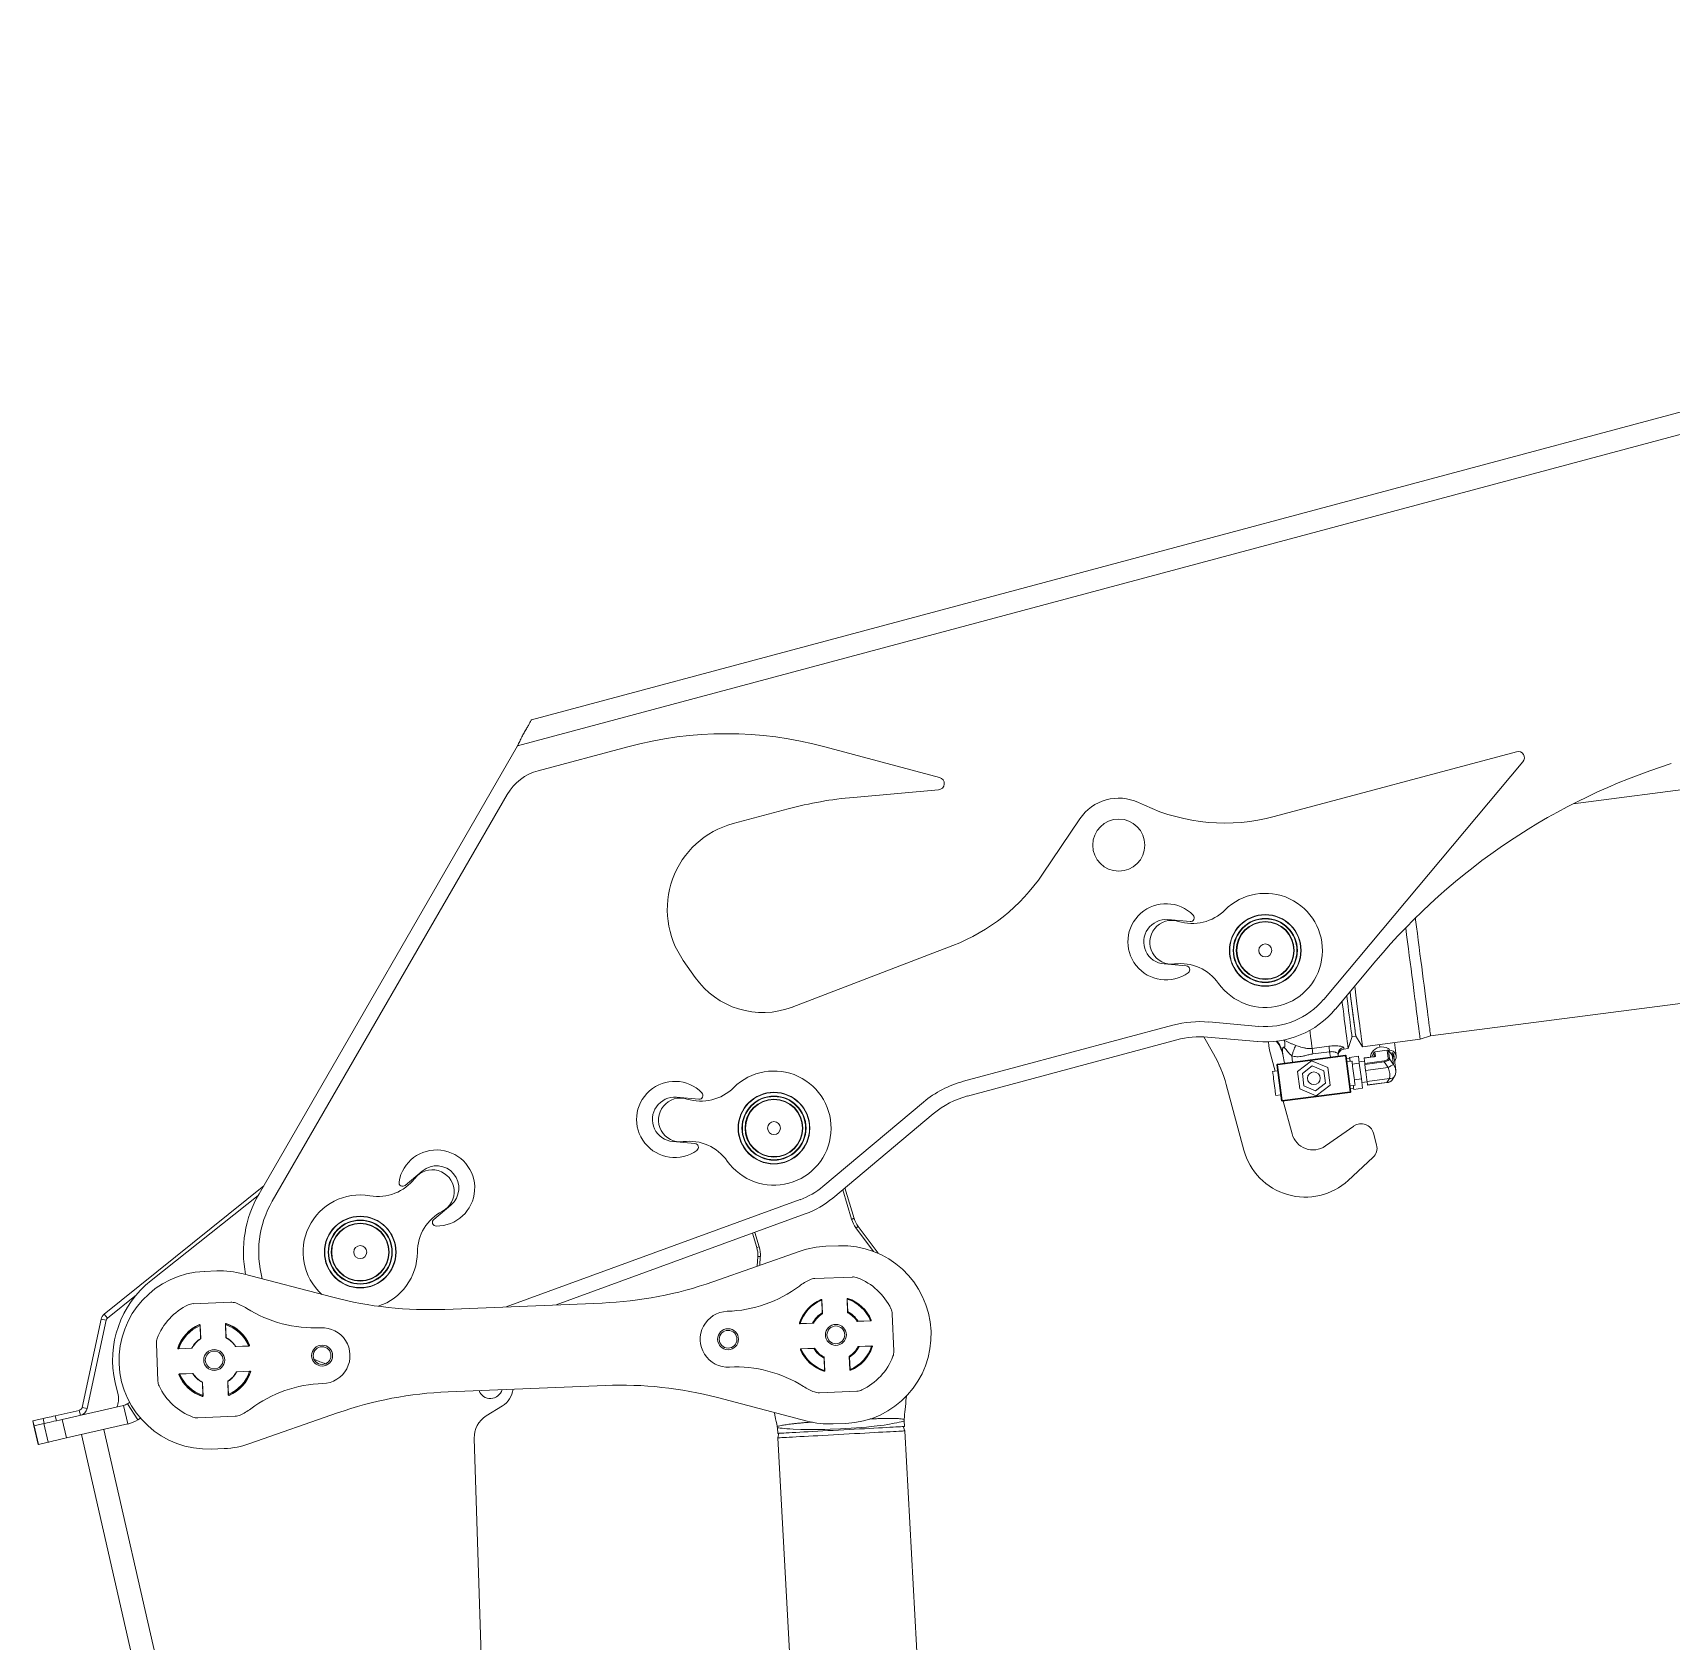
# Model space of a CAD drawing. Header units: millimetres. Extents: x 157 to 416, y 629 to 713.
# Drawn here: x 156.85 to 182.66, y 682.86 to 708.2 of the extents above; entities that cross this region are included whole.
import ezdxf

# ---------------------------------------------------------------- set-up
doc = ezdxf.new("R2010")
doc.units = ezdxf.units.MM

msp = doc.modelspace()

# ---------------------------------------------------------------- linework, layer by layer
at = {"color": 7, "linetype": 'Continuous', "lineweight": 15}
for p, q in [((164.707, 697.373), (205.107, 708.198)), ((164.488, 696.962), (205.558, 707.967)), ((193.991, 697.718), (181.117, 696.052)), ((160.416, 689.909), (164.488, 696.962)), ((166.222, 696.951), (164.811, 696.573)), ((171.135, 696.466), (169.328, 696.951)), ((176.406, 695.849), (180.221, 696.871)), ((177.185, 692.969), (180.324, 696.71)), ((160.624, 689.789), (164.325, 696.2)), ((171.118, 696.27), (169.779, 696.153)), ((174.362, 696.028), (174.27, 696.07)), ((168.749, 695.971), (167.882, 695.739)), ((173.344, 695.814), (172.757, 694.943)), ((178.87, 692.394), (194.42, 694.406)), ((175.082, 694.196), (174.732, 694.226)), ((171.345, 693.82), (168.815, 692.849)), ((167.285, 693.317), (167.098, 693.584)), ((175.021, 693.498), (174.671, 693.529)), ((178.006, 693.575), (177.369, 692.815)), ((171.511, 691.68), (174.811, 692.564)), ((176.161, 692.545), (175.378, 692.614)), ((174.873, 692.332), (171.573, 691.448)), ((175.297, 692.379), (175.451, 692.11)), ((176.14, 692.306), (175.357, 692.375)), ((177.004, 692.198), (177.267, 692.233)), ((177.501, 692.186), (177.571, 692.195)), ((177.571, 692.195), (177.631, 692.385)), ((177.631, 692.385), (177.69, 692.392)), ((177.69, 692.392), (177.797, 692.225)), ((177.797, 692.225), (178.705, 692.342)), ((178.062, 692.259), (178.067, 692.217)), ((178.327, 692.08), (178.3, 692.29)), ((178.705, 692.342), (178.87, 692.394)), ((176.423, 691.84), (176.334, 692.171)), ((176.457, 691.95), (176.448, 691.939)), ((176.458, 691.94), (176.448, 691.939)), ((176.521, 691.374), (176.448, 691.939)), ((176.457, 691.95), (177.528, 692.089)), ((176.457, 691.95), (176.458, 691.94)), ((177.529, 692.079), (176.458, 691.94)), ((176.458, 691.94), (176.531, 691.375)), ((176.543, 692.102), (176.57, 691.965)), ((176.682, 692.08), (176.695, 691.981)), ((176.995, 692.002), (176.774, 691.834)), ((177.25, 691.895), (176.995, 692.002)), ((177.279, 692.145), (177.015, 692.111)), ((177.279, 692.145), (177.29, 692.058)), ((177.412, 692.106), (177.414, 692.074)), ((177.528, 692.089), (177.529, 692.079)), ((177.539, 692.08), (177.528, 692.089)), ((177.539, 692.08), (177.529, 692.079)), ((177.602, 691.514), (177.529, 692.079)), ((177.539, 692.08), (177.612, 691.515)), ((177.596, 692.037), (177.545, 692.031)), ((177.63, 691.996), (177.551, 691.986)), ((177.732, 692.073), (177.594, 692.055)), ((177.594, 692.055), (177.596, 692.037)), ((177.746, 691.967), (177.636, 691.952)), ((177.732, 692.073), (177.746, 691.967)), ((177.827, 691.997), (177.744, 691.986)), ((177.746, 691.967), (177.779, 691.716)), ((178.001, 692.068), (177.821, 692.045)), ((177.976, 692.067), (177.821, 692.047)), ((177.832, 691.962), (177.821, 692.045)), ((178.138, 692.002), (177.832, 691.962)), ((178.14, 691.986), (177.834, 691.946)), ((177.846, 691.849), (177.834, 691.946)), ((177.942, 692.063), (177.975, 692.133)), ((177.982, 692.079), (177.975, 692.133)), ((177.991, 692.144), (178.186, 692.17)), ((178.001, 692.068), (177.991, 692.144)), ((178.201, 691.895), (178.14, 691.986)), ((178.203, 692.04), (178.186, 692.17)), ((178.205, 692.163), (178.263, 692.092)), ((178.221, 692.033), (178.205, 692.163)), ((178.221, 692.033), (178.283, 691.942)), ((178.283, 691.942), (178.263, 692.092)), ((178.28, 692.069), (178.278, 692.082)), ((178.319, 691.856), (178.299, 692.011)), ((176.46, 691.845), (176.381, 691.835)), ((176.774, 691.834), (176.81, 691.559)), ((177.005, 691.922), (176.849, 691.803)), ((176.849, 691.803), (176.874, 691.608)), ((177.186, 691.846), (177.005, 691.922)), ((177.211, 691.652), (177.186, 691.846)), ((177.286, 691.62), (177.25, 691.895)), ((177.779, 691.716), (177.669, 691.701)), ((177.779, 691.716), (177.797, 691.571)), ((178.201, 691.895), (177.846, 691.849)), ((178.223, 691.725), (177.868, 691.679)), ((177.875, 691.623), (177.868, 691.679)), ((178.182, 691.662), (178.223, 691.725)), ((178.259, 691.694), (178.296, 691.751)), ((167.343, 691.397), (166.992, 691.428)), ((175.651, 691.628), (175.928, 690.596)), ((176.43, 691.458), (176.509, 691.468)), ((176.531, 691.375), (177.602, 691.514)), ((177.603, 691.504), (176.532, 691.365)), ((176.81, 691.559), (177.066, 691.452)), ((176.874, 691.608), (177.055, 691.532)), ((177.055, 691.532), (177.211, 691.652)), ((177.066, 691.452), (177.286, 691.62)), ((177.6, 691.609), (177.679, 691.62)), ((177.612, 691.515), (177.602, 691.514)), ((177.602, 691.514), (177.603, 691.504)), ((177.612, 691.515), (177.603, 691.504)), ((177.606, 691.565), (177.656, 691.571)), ((177.655, 691.579), (177.659, 691.553)), ((177.797, 691.571), (177.659, 691.553)), ((177.786, 691.659), (177.869, 691.669)), ((178.182, 691.662), (177.875, 691.623)), ((177.876, 691.619), (178.182, 691.659)), ((169.297, 690.023), (170.881, 691.352)), ((171.036, 691.168), (169.452, 689.839)), ((176.531, 691.375), (176.521, 691.374)), ((176.521, 691.374), (176.532, 691.365)), ((176.531, 691.375), (176.532, 691.365)), ((176.688, 690.851), (176.549, 691.367)), ((177.66, 690.975), (177.211, 690.661)), ((167.282, 690.7), (166.931, 690.73)), ((178.018, 690.677), (177.968, 690.863)), ((177.571, 690.119), (177.96, 690.478)), ((162.718, 690.04), (162.987, 690.266)), ((157.976, 688.011), (160.488, 690.035)), ((158.714, 688.542), (160.401, 689.882)), ((169.643, 690), (169.788, 689.518)), ((163.168, 689.504), (163.437, 689.73)), ((164.31, 688.126), (168.937, 689.815)), ((169.02, 689.59), (165.097, 688.158)), ((169.85, 689.394), (170.165, 688.971)), ((168.255, 689.059), (168.187, 689.286)), ((168.938, 689.002), (167.561, 688.52)), ((168.255, 689.059), (168.293, 689.07)), ((168.262, 688.765), (168.271, 688.921)), ((169.545, 689.088), (169.345, 689.08)), ((159.753, 688.692), (159.553, 688.684)), ((161.576, 688.278), (160.164, 688.647)), ((169.169, 688.572), (169.761, 688.596)), ((158.027, 687.949), (158.483, 688.316)), ((159.377, 688.176), (159.969, 688.2)), ((165.819, 688.187), (163.339, 688.086)), ((169.276, 688.241), (169.265, 688.237)), ((169.279, 688.228), (169.287, 688.035)), ((169.281, 688.233), (169.29, 688.026)), ((169.685, 688.042), (169.677, 688.249)), ((169.687, 688.051), (169.679, 688.244)), ((169.692, 688.254), (169.681, 688.258)), ((157.628, 686.542), (157.927, 687.932)), ((157.706, 686.525), (158.006, 687.915)), ((158.006, 687.915), (157.927, 687.932)), ((158.027, 687.949), (157.976, 688.011)), ((159.484, 687.845), (159.473, 687.841)), ((159.484, 687.845), (159.474, 687.841)), ((159.487, 687.832), (159.487, 687.831)), ((159.487, 687.831), (159.495, 687.633)), ((159.489, 687.837), (159.498, 687.629)), ((159.893, 687.645), (159.885, 687.853)), ((159.887, 687.847), (159.887, 687.848)), ((159.895, 687.649), (159.887, 687.847)), ((159.9, 687.858), (159.889, 687.862)), ((168.933, 687.876), (168.929, 687.865)), ((169.145, 687.869), (168.937, 687.861)), ((169.136, 687.871), (168.942, 687.863)), ((170.049, 687.905), (169.842, 687.897)), ((170.044, 687.907), (169.851, 687.899)), ((170.058, 687.91), (170.053, 687.921)), ((170.389, 688.017), (170.413, 687.426)), ((158.822, 686.957), (158.798, 687.548)), ((159.141, 687.48), (159.137, 687.469)), ((159.353, 687.473), (159.146, 687.464)), ((159.152, 687.467), (159.15, 687.467)), ((159.35, 687.475), (159.152, 687.467)), ((160.257, 687.509), (160.05, 687.501)), ((160.251, 687.511), (160.053, 687.503)), ((160.252, 687.511), (160.251, 687.511)), ((160.266, 687.514), (160.261, 687.525)), ((161.438, 687.494), (161.474, 687.481)), ((168.945, 687.46), (168.95, 687.449)), ((168.954, 687.465), (169.161, 687.473)), ((168.959, 687.463), (169.152, 687.471)), ((169.316, 687.319), (169.324, 687.126)), ((169.318, 687.329), (169.326, 687.121)), ((169.722, 687.137), (169.713, 687.345)), ((169.724, 687.142), (169.716, 687.336)), ((169.858, 687.501), (170.065, 687.51)), ((169.867, 687.5), (170.06, 687.508)), ((170.07, 687.494), (170.074, 687.506)), ((159.153, 687.064), (159.158, 687.053)), ((159.162, 687.069), (159.369, 687.077)), ((159.167, 687.067), (159.168, 687.067)), ((159.168, 687.067), (159.366, 687.075)), ((160.066, 687.105), (160.273, 687.114)), ((160.069, 687.103), (160.267, 687.111)), ((160.267, 687.111), (160.268, 687.112)), ((160.278, 687.098), (160.282, 687.11)), ((169.311, 687.116), (169.322, 687.113)), ((169.727, 687.129), (169.737, 687.134)), ((158.194, 686.738), (158.15, 686.933)), ((159.524, 686.929), (159.532, 686.731)), ((159.526, 686.933), (159.534, 686.725)), ((159.93, 686.741), (159.921, 686.949)), ((159.932, 686.747), (159.924, 686.945)), ((163.392, 686.788), (165.872, 686.888)), ((169.834, 686.798), (169.242, 686.774)), ((157.316, 686.353), (158.28, 686.573)), ((157.706, 686.525), (157.628, 686.542)), ((158.347, 686.281), (158.28, 686.573)), ((158.344, 686.6), (158.377, 686.621)), ((158.507, 686.348), (158.344, 686.6)), ((159.519, 686.72), (159.53, 686.717)), ((159.519, 686.72), (159.53, 686.717)), ((159.532, 686.731), (159.532, 686.73)), ((159.932, 686.746), (159.932, 686.747)), ((159.935, 686.733), (159.945, 686.737)), ((164.249, 686.566), (163.994, 686.408)), ((167.635, 686.697), (169.047, 686.327)), ((156.851, 686.329), (156.869, 686.251)), ((156.854, 686.33), (157.013, 686.366)), ((156.854, 686.33), (156.872, 686.252)), ((156.869, 686.251), (156.935, 685.959)), ((156.872, 686.252), (157.027, 686.287)), ((156.872, 686.252), (156.939, 685.96)), ((157.013, 686.366), (157.031, 686.288)), ((157.027, 686.287), (157.094, 685.995)), ((157.206, 686.41), (157.583, 686.496)), ((157.206, 686.41), (157.223, 686.332)), ((157.316, 686.353), (157.383, 686.061)), ((157.383, 686.061), (158.347, 686.281)), ((157.601, 686.418), (157.583, 686.496)), ((158.507, 686.348), (158.547, 686.374)), ((160.042, 686.402), (159.45, 686.378)), ((160.272, 685.972), (161.65, 686.455)), ((169.458, 686.282), (169.658, 686.29)), ((170.582, 686.242), (170.577, 686.33)), ((156.939, 685.96), (157.094, 685.995)), ((157.618, 686.114), (163.885, 658.64)), ((163.805, 686.055), (163.962, 681.19)), ((168.58, 686.221), (168.585, 686.133)), ((168.603, 686.134), (168.589, 686.063)), ((168.589, 686.063), (168.969, 679.096)), ((170.586, 686.172), (170.563, 686.241)), ((170.966, 679.205), (170.586, 686.172)), ((159.666, 685.886), (159.866, 685.894))]:
    msp.add_line(p, q, dxfattribs=at)
at = {"color": 8, "linetype": 'Continuous', "lineweight": 15}
for p, q in [((176.559, 692.329), (176.559, 692.331)), ((177.974, 692.067), (177.982, 692.079)), ((178.182, 691.659), (178.182, 691.662)), ((169.749, 689.506), (169.61, 689.972)), ((170.093, 689), (169.818, 689.37)), ((168.225, 689.299), (168.293, 689.07)), ((168.311, 688.918), (168.303, 688.78)), ((157.969, 686.195), (164.25, 658.66))]:
    msp.add_line(p, q, dxfattribs=at)
at = {"color": 7, "linetype": 'Continuous', "lineweight": 15, "flags": 128}
for points in [[(178.629, 694.252), (178.633, 694.222), (178.647, 694.115), (178.661, 694.008), (178.675, 693.901), (178.689, 693.795), (178.702, 693.689), (178.716, 693.585), (178.729, 693.483)], [(178.478, 694.098), (178.478, 694.095), (178.492, 693.986), (178.506, 693.877), (178.521, 693.768), (178.534, 693.661), (178.548, 693.555), (178.562, 693.451)], [(178.729, 693.483), (178.742, 693.384), (178.754, 693.287), (178.766, 693.194), (178.778, 693.104), (178.789, 693.018), (178.8, 692.936), (178.81, 692.859), (178.819, 692.787), (178.828, 692.72), (178.836, 692.659), (178.843, 692.604), (178.849, 692.555), (178.855, 692.512), (178.859, 692.475), (178.863, 692.445), (178.866, 692.422), (178.868, 692.406), (178.87, 692.396), (178.87, 692.394)], [(178.562, 693.451), (178.575, 693.35), (178.587, 693.252), (178.6, 693.156), (178.612, 693.065), (178.623, 692.977), (178.634, 692.894), (178.644, 692.816), (178.653, 692.742), (178.662, 692.675), (178.67, 692.612), (178.677, 692.556), (178.684, 692.506), (178.689, 692.462), (178.694, 692.425), (178.698, 692.395), (178.701, 692.371), (178.703, 692.354), (178.705, 692.345), (178.705, 692.342)], [(177.631, 692.385), (177.63, 692.388), (177.629, 692.399), (177.627, 692.416), (177.623, 692.441), (177.619, 692.472), (177.615, 692.509), (177.609, 692.554), (177.602, 692.604), (177.595, 692.661), (177.587, 692.723), (177.578, 692.79), (177.569, 692.863), (177.559, 692.941), (177.548, 693.023), (177.547, 693.028)], [(177.6, 693.091), (177.609, 693.021), (177.619, 692.94), (177.629, 692.863), (177.639, 692.79), (177.647, 692.723), (177.655, 692.662), (177.663, 692.606), (177.669, 692.556), (177.675, 692.513), (177.679, 692.476), (177.683, 692.445), (177.686, 692.422), (177.689, 692.405), (177.69, 692.395), (177.69, 692.392)], [(177.69, 692.392), (177.69, 692.396), (177.688, 692.406), (177.686, 692.424), (177.683, 692.448), (177.679, 692.479), (177.674, 692.517), (177.668, 692.561), (177.662, 692.612), (177.654, 692.668), (177.646, 692.73), (177.638, 692.798), (177.628, 692.871), (177.618, 692.948), (177.608, 693.03), (177.6, 693.091)], [(177.673, 693.178), (177.679, 693.134), (177.691, 693.039), (177.703, 692.947), (177.714, 692.86), (177.725, 692.777), (177.735, 692.698), (177.745, 692.625), (177.754, 692.557), (177.762, 692.495), (177.769, 692.438), (177.775, 692.388), (177.781, 692.345), (177.786, 692.307), (177.79, 692.277), (177.793, 692.253), (177.795, 692.237), (177.796, 692.227), (177.797, 692.225)], [(177.571, 692.195), (177.57, 692.197), (177.569, 692.206), (177.567, 692.222), (177.564, 692.245), (177.56, 692.275), (177.556, 692.311), (177.55, 692.354), (177.544, 692.403), (177.536, 692.459), (177.528, 692.521), (177.52, 692.588), (177.51, 692.661), (177.5, 692.738), (177.49, 692.821), (177.478, 692.908), (177.474, 692.941)], [(176.334, 692.171), (176.32, 692.238), (176.314, 692.301)], [(178.221, 692.181), (178.201, 692.196), (178.169, 692.211), (178.134, 692.219), (178.099, 692.221), (178.063, 692.216), (178.029, 692.205), (177.998, 692.188), (177.971, 692.166), (177.949, 692.139), (177.934, 692.11), (177.925, 692.078), (177.924, 692.06)], [(177.596, 692.037), (177.596, 692.034), (177.597, 692.03), (177.598, 692.023), (177.599, 692.015), (177.6, 692.006), (177.602, 691.994), (177.602, 691.993)], [(177.63, 691.996), (177.631, 691.993), (177.632, 691.982), (177.635, 691.965), (177.638, 691.941), (177.641, 691.913), (177.646, 691.88), (177.65, 691.845), (177.655, 691.808)], [(177.821, 692.045), (177.821, 692.046), (177.821, 692.047), (177.821, 692.047), (177.821, 692.047)], [(177.834, 691.946), (177.833, 691.949), (177.833, 691.951), (177.833, 691.954), (177.832, 691.956), (177.832, 691.958), (177.832, 691.96), (177.832, 691.961), (177.832, 691.962)], [(178.14, 691.986), (178.14, 691.988), (178.139, 691.991), (178.139, 691.993), (178.139, 691.996), (178.139, 691.998), (178.138, 691.999), (178.138, 692.001), (178.138, 692.002)], [(176.43, 691.458), (176.429, 691.461), (176.428, 691.472), (176.426, 691.49), (176.423, 691.513), (176.419, 691.542), (176.415, 691.574), (176.41, 691.61), (176.405, 691.646), (176.401, 691.683), (176.396, 691.718), (176.392, 691.751), (176.388, 691.78), (176.385, 691.803), (176.383, 691.82), (176.381, 691.831), (176.381, 691.835)], [(177.655, 691.808), (177.66, 691.771), (177.664, 691.736), (177.668, 691.703), (177.672, 691.675), (177.675, 691.651), (177.677, 691.634), (177.679, 691.623), (177.679, 691.62)], [(177.868, 691.679), (177.866, 691.694), (177.864, 691.712), (177.861, 691.732), (177.859, 691.753), (177.856, 691.776), (177.853, 691.8), (177.849, 691.824), (177.846, 691.849)], [(177.65, 691.616), (177.651, 691.613), (177.652, 691.602), (177.654, 691.593), (177.655, 691.585), (177.655, 691.579)], [(177.876, 691.619), (177.876, 691.619), (177.876, 691.62), (177.876, 691.62), (177.876, 691.621), (177.875, 691.623)], [(169.788, 689.518), (169.787, 689.518), (169.785, 689.517), (169.781, 689.516), (169.776, 689.514), (169.771, 689.513), (169.764, 689.511), (169.757, 689.509), (169.749, 689.506)], [(169.85, 689.394), (169.849, 689.393), (169.848, 689.392), (169.845, 689.39), (169.841, 689.387), (169.836, 689.383), (169.83, 689.379), (169.824, 689.374), (169.818, 689.37)], [(157.013, 686.366), (157.021, 686.368), (157.036, 686.371), (157.055, 686.376), (157.079, 686.381), (157.107, 686.388), (157.138, 686.395), (157.171, 686.402), (157.206, 686.41)], [(157.027, 686.287), (157.038, 686.29), (157.055, 686.294), (157.079, 686.299), (157.109, 686.306), (157.144, 686.314), (157.183, 686.323), (157.226, 686.333), (157.27, 686.343), (157.316, 686.353)], [(157.094, 685.995), (157.105, 685.997), (157.122, 686.001), (157.146, 686.007), (157.176, 686.014), (157.211, 686.022), (157.25, 686.031), (157.292, 686.04), (157.337, 686.05), (157.383, 686.061)], [(168.585, 686.133), (168.585, 686.133), (168.59, 686.133), (168.602, 686.134), (168.621, 686.135), (168.647, 686.136), (168.68, 686.138), (168.718, 686.14), (168.763, 686.143), (168.814, 686.145), (168.87, 686.148), (168.931, 686.152), (168.996, 686.155), (169.066, 686.159), (169.139, 686.163), (169.216, 686.167), (169.295, 686.172), (169.376, 686.176), (169.458, 686.181), (169.541, 686.185), (169.625, 686.19), (169.708, 686.194), (169.791, 686.199), (169.872, 686.203), (169.951, 686.207), (170.027, 686.212), (170.1, 686.216), (170.17, 686.219), (170.236, 686.223), (170.297, 686.226), (170.353, 686.229), (170.403, 686.232), (170.448, 686.235), (170.487, 686.237), (170.519, 686.238), (170.545, 686.24), (170.564, 686.241), (170.576, 686.242), (170.582, 686.242), (170.582, 686.242)], [(168.589, 686.063), (168.589, 686.063), (168.594, 686.063), (168.606, 686.064), (168.625, 686.065), (168.651, 686.066), (168.684, 686.068), (168.722, 686.07), (168.767, 686.073), (168.818, 686.075), (168.874, 686.079), (168.935, 686.082), (169, 686.085), (169.07, 686.089), (169.143, 686.093), (169.219, 686.097), (169.298, 686.102), (169.379, 686.106), (169.462, 686.111), (169.545, 686.115), (169.629, 686.12), (169.712, 686.124), (169.795, 686.129), (169.876, 686.133), (169.955, 686.138), (170.031, 686.142), (170.104, 686.146), (170.174, 686.15), (170.239, 686.153), (170.3, 686.156), (170.356, 686.159), (170.407, 686.162), (170.452, 686.165), (170.491, 686.167), (170.523, 686.169), (170.549, 686.17), (170.568, 686.171), (170.58, 686.172), (170.585, 686.172), (170.586, 686.172)]]:
    msp.add_lwpolyline(points, dxfattribs=at)
at = {"color": 8, "linetype": 'Continuous', "lineweight": 15, "flags": 128}
for points in [[(177.004, 692.198), (176.999, 692.235), (176.993, 692.279), (176.987, 692.33), (176.979, 692.387), (176.971, 692.451), (176.967, 692.483)], [(177.979, 692.07), (177.981, 692.074), (177.982, 692.079)], [(170.577, 686.33), (170.57, 686.327), (170.55, 686.321), (170.528, 686.316), (170.499, 686.309), (170.463, 686.301), (170.42, 686.292), (170.321, 686.274), (170.261, 686.265), (170.197, 686.256), (170.059, 686.24), (169.983, 686.233), (169.904, 686.226), (169.744, 686.214), (169.659, 686.209), (169.574, 686.204), (169.409, 686.197), (169.325, 686.194), (169.244, 686.193), (169.167, 686.192), (169.092, 686.192), (169.019, 686.193), (168.95, 686.195), (168.831, 686.2), (168.777, 686.203), (168.729, 686.207), (168.655, 686.214), (168.626, 686.217), (168.604, 686.219), (168.586, 686.221), (168.58, 686.221), (168.58, 686.221)]]:
    msp.add_lwpolyline(points, dxfattribs=at)
at = {"color": 7, "linetype": 'Continuous', "lineweight": 15}
for centre, radius in [((173.957, 695.4), 0.41), ((176.265, 693.741), 0.565), ((176.265, 693.741), 0.56), ((176.265, 693.741), 0.505), ((176.265, 693.741), 0.498), ((176.265, 693.741), 0.456), ((176.265, 693.741), 0.449), ((176.265, 693.741), 0.102), ((177.03, 691.727), 0.1), ((168.526, 690.942), 0.565), ((168.526, 690.942), 0.56), ((168.526, 690.942), 0.505), ((168.526, 690.942), 0.498), ((168.526, 690.942), 0.456), ((168.526, 690.942), 0.449), ((168.526, 690.942), 0.102), ((162.009, 688.989), 0.565), ((162.009, 688.989), 0.56), ((162.009, 688.989), 0.505), ((162.009, 688.989), 0.498), ((162.009, 688.989), 0.456), ((162.009, 688.989), 0.449), ((162.009, 688.989), 0.102), ((169.501, 687.685), 0.165), ((169.501, 687.685), 0.14), ((167.803, 687.616), 0.165), ((167.803, 687.616), 0.14), ((159.709, 687.289), 0.165), ((159.709, 687.289), 0.14), ((161.408, 687.358), 0.165), ((161.408, 687.358), 0.14)]:
    msp.add_circle(centre, radius, dxfattribs=at)
for centre, radius, start, end in [((167.775, 691.155), 6, 74.9997, 104.9997), ((180.247, 696.775), 0.1, 319.9997, 104.9997), ((185.666, 687.147), 10, 107.4997, 139.9997), ((165.018, 695.8), 0.8, 104.9997, 149.9997), ((171.109, 696.37), 0.1, 274.9997, 74.9997), ((170.302, 690.176), 6, 94.9997, 104.9997), ((173.957, 695.4), 0.74, 64.9997, 145.9997), ((175.63, 698.747), 3, 244.9997, 284.9997), ((168.245, 694.387), 1.4, 104.9997, 214.9997), ((170.27, 696.621), 3, 290.9997, 325.9997), ((176.265, 693.741), 0.9, 215.1818, 134.8177), ((174.701, 693.877), 0.6, 44.3987, 305.6008), ((175.113, 694.9), 0.735, 252.6466, 314.8177), ((175.087, 694.255), 0.06, 264.9997, 44.3987), ((174.701, 693.877), 0.35, 84.9997, 264.9997), ((174.791, 693.87), 0.345, 72.6466, 277.3528), ((174.929, 692.799), 0.735, 35.1818, 97.3528), ((175.016, 693.438), 0.06, 305.6008, 84.9997), ((168.35, 694.063), 1.3, 214.9997, 290.9997), ((176.265, 693.741), 1.2, 264.9997, 319.9997), ((176.265, 693.741), 1.44, 264.9997, 319.9997), ((175.235, 690.98), 1.64, 84.9997, 104.9997), ((175.235, 690.98), 1.4, 84.9997, 104.9997), ((173.719, 691.11), 2, 14.9997, 29.9997), ((177.993, 692.124), 0.0204, 96.4317, 153.6733), ((178.189, 692.149), 0.0205, 41.0752, 98.2984), ((178.487, 691.499), 0.489, 114.7518, 125.811), ((178.206, 692.02), 0.0205, 41.0742, 98.2988), ((178.22, 692.066), 0.106, 319.8407, 88.4277), ((178.22, 692.066), 0.0769, 339.8623, 61.2237), ((178.131, 692.063), 0.148, 7.4142, 26.7223), ((178.141, 691.99), 0.16, 7.5535, 39.9814), ((166.962, 691.079), 0.6, 44.3987, 305.6008), ((168.526, 690.942), 0.9, 215.1818, 134.8177), ((171.936, 690.096), 1.64, 104.9997, 129.9997), ((166.962, 691.079), 0.35, 84.9997, 264.9997), ((167.052, 691.071), 0.345, 72.6466, 277.3528), ((167.374, 692.102), 0.735, 252.6466, 314.8177), ((167.348, 691.457), 0.06, 264.9997, 44.3987), ((171.936, 690.096), 1.4, 104.9997, 129.9997), ((177.775, 690.812), 0.2, 14.9997, 124.9997), ((167.19, 690), 0.735, 35.1818, 97.3528), ((167.276, 690.64), 0.06, 305.6008, 84.9997), ((177.016, 690.939), 0.34, 194.9997, 304.9997), ((177.825, 690.625), 0.2, 312.6359, 14.9997), ((163.212, 689.998), 0.6, 269.3987, 170.6008), ((176.894, 690.855), 1, 194.9997, 312.6359), ((162.288, 690.6), 0.735, 260.1818, 322.3528), ((163.143, 689.94), 0.345, 297.6466, 142.3528), ((163.212, 689.998), 0.35, 309.9997, 129.9997), ((162.009, 688.989), 1.84, 149.9997, 191.0273), ((162.009, 688.989), 0.9, 80.1818, 227.8086), ((162.679, 690.086), 0.06, 170.6008, 309.9997), ((168.526, 690.942), 1.2, 290.0553, 309.9997), ((162.009, 688.989), 1.6, 149.9997, 195.244), ((163.644, 688.984), 0.735, 117.6466, 179.8177), ((168.526, 690.942), 1.44, 290.0553, 309.9997), ((163.206, 689.458), 0.06, 129.9997, 269.3987), ((170.171, 689.633), 0.44, 196.6723, 216.6723), ((170.171, 689.633), 0.4, 196.6723, 216.6723), ((162.009, 688.989), 0.9, 288.4636, 359.8177), ((167.872, 688.944), 0.4, 356.6723, 16.6723), ((169.114, 703.064), 14.168, 266.591, 266.7527), ((167.872, 688.944), 0.44, 356.6723, 16.6723), ((169.402, 687.681), 1.4, 92.3162, 109.3162), ((169.601, 687.689), 1.4, 272.3162, 92.3162), ((159.61, 687.285), 1.4, 92.3162, 272.3162), ((159.809, 687.293), 1.4, 75.3162, 92.3162), ((169.769, 688.397), 0.2, 69.3966, 92.3162), ((169.501, 687.685), 0.96, 25.2357, 69.3966), ((159.709, 687.289), 1.6, 128.4729, 192.85), ((165.577, 694.182), 6, 272.3162, 289.3162), ((167.728, 690.055), 2, 271.7498, 306.8002), ((169.501, 687.685), 0.96, 115.2357, 126.8002), ((169.177, 688.373), 0.2, 92.3162, 115.2357), ((159.709, 687.289), 0.96, 115.2357, 159.3966), ((159.385, 687.977), 0.2, 92.3162, 115.2357), ((159.977, 688), 0.2, 69.3966, 92.3162), ((159.709, 687.289), 0.96, 57.8322, 69.3966), ((161.285, 689.795), 2, 237.8322, 272.8825), ((163.097, 694.082), 6, 255.3162, 272.3162), ((169.501, 687.685), 0.604, 112.8138, 161.8186), ((169.501, 687.685), 0.6, 113.1668, 161.4656), ((169.501, 687.685), 0.59, 112.1956, 162.4367), ((169.271, 688.233), 0.01, 2.3162, 112.8138), ((169.269, 688.228), 0.01, 2.3162, 22.6812), ((169.687, 688.249), 0.01, 71.8186, 182.3162), ((169.501, 687.685), 0.59, 22.1956, 72.4367), ((169.689, 688.245), 0.01, 161.9512, 182.3162), ((169.501, 687.685), 0.604, 22.8138, 71.8186), ((169.501, 687.685), 0.6, 23.1668, 71.4656), ((170.189, 688.009), 0.2, 2.3162, 25.2357), ((158.064, 687.902), 0.14, 128.85, 167.85), ((158.064, 687.902), 0.06, 128.85, 167.85), ((159.709, 687.289), 0.604, 112.8138, 161.8186), ((159.709, 687.289), 0.6, 113.1668, 161.4656), ((159.709, 687.289), 0.585, 112.292, 162.3404), ((159.479, 687.837), 0.01, 2.3162, 112.8138), ((159.895, 687.853), 0.01, 71.8186, 182.3162), ((159.709, 687.289), 0.585, 22.292, 72.3404), ((159.709, 687.289), 0.604, 22.8138, 71.8186), ((159.709, 687.289), 0.6, 23.1668, 71.4656), ((167.803, 687.616), 0.44, 91.7498, 272.8825), ((168.937, 687.87), 0.01, 161.8186, 272.3162), ((168.942, 687.873), 0.01, 251.9512, 272.3162), ((169.501, 687.685), 0.41, 121.5126, 153.1198), ((169.145, 687.879), 0.01, 272.3162, 331.498), ((169.501, 687.685), 0.4, 123.1263, 151.506), ((169.501, 687.685), 0.396, 123.1344, 151.498), ((169.28, 688.025), 0.01, 303.1344, 2.3162), ((169.695, 688.042), 0.01, 182.3162, 241.498), ((169.501, 687.685), 0.41, 31.5126, 63.1198), ((169.501, 687.685), 0.396, 33.1344, 61.498), ((169.501, 687.685), 0.4, 33.1263, 61.506), ((169.841, 687.907), 0.01, 213.1344, 272.3162), ((170.044, 687.917), 0.01, 272.3162, 292.6812), ((170.049, 687.915), 0.01, 272.3162, 22.8138), ((158.998, 687.557), 0.2, 159.3966, 182.3162), ((159.709, 687.289), 0.4, 123.1263, 151.506), ((159.709, 687.289), 0.396, 123.1344, 151.498), ((159.485, 687.632), 0.01, 303.1263, 2.3162), ((159.488, 687.629), 0.01, 303.1344, 2.3162), ((159.903, 687.646), 0.01, 182.3162, 241.498), ((159.905, 687.649), 0.01, 182.3162, 241.506), ((159.709, 687.289), 0.396, 33.1344, 61.498), ((159.709, 687.289), 0.4, 33.1263, 61.506), ((161.408, 687.358), 0.44, 271.7498, 92.8825), ((159.145, 687.474), 0.01, 161.8186, 272.3162), ((159.349, 687.485), 0.01, 272.3162, 331.506), ((159.353, 687.483), 0.01, 272.3162, 331.498), ((160.049, 687.511), 0.01, 213.1344, 272.3162), ((160.053, 687.513), 0.01, 213.1263, 272.3162), ((160.257, 687.519), 0.01, 272.3162, 22.8138), ((162.009, 688.989), 1.84, 246.67, 252.8565), ((168.954, 687.455), 0.01, 92.3162, 202.8138), ((169.501, 687.685), 0.604, 202.8138, 251.8186), ((169.501, 687.685), 0.6, 203.1668, 251.4656), ((168.959, 687.453), 0.01, 92.3162, 112.6812), ((169.501, 687.685), 0.59, 202.1956, 252.4367), ((169.501, 687.685), 0.41, 211.5126, 243.1198), ((169.161, 687.463), 0.01, 33.1344, 92.3162), ((169.501, 687.685), 0.4, 213.1263, 241.506), ((169.501, 687.685), 0.396, 213.1344, 241.498), ((169.308, 687.328), 0.01, 2.3162, 61.498), ((169.723, 687.345), 0.01, 123.1344, 182.3162), ((169.501, 687.685), 0.41, 301.5126, 333.1198), ((169.501, 687.685), 0.396, 303.1344, 331.498), ((169.501, 687.685), 0.4, 303.1263, 331.506), ((169.501, 687.685), 0.59, 292.1956, 342.4367), ((169.501, 687.685), 0.604, 292.8138, 341.8186), ((169.501, 687.685), 0.6, 293.1668, 341.4656), ((169.858, 687.491), 0.01, 92.3162, 151.498), ((169.501, 687.685), 0.96, 295.2357, 339.3966), ((170.061, 687.498), 0.01, 71.9512, 92.3162), ((170.066, 687.5), 0.01, 341.8186, 92.3162), ((170.213, 687.418), 0.2, 339.3966, 2.3162), ((159.162, 687.059), 0.01, 92.3162, 202.8138), ((159.709, 687.289), 0.604, 202.8138, 251.8186), ((159.709, 687.289), 0.6, 203.1668, 251.4656), ((159.709, 687.289), 0.585, 202.292, 252.3404), ((159.366, 687.065), 0.01, 33.1263, 92.3162), ((159.369, 687.067), 0.01, 33.1344, 92.3162), ((159.709, 687.289), 0.4, 213.1263, 241.506), ((159.709, 687.289), 0.396, 213.1344, 241.498), ((159.709, 687.289), 0.396, 303.1344, 331.498), ((159.709, 687.289), 0.4, 303.1263, 331.506), ((159.709, 687.289), 0.585, 292.292, 342.3404), ((159.709, 687.289), 0.604, 292.8138, 341.8186), ((159.709, 687.289), 0.6, 293.1668, 341.4656), ((160.066, 687.095), 0.01, 92.3162, 151.498), ((160.07, 687.093), 0.01, 92.3162, 151.506), ((160.274, 687.104), 0.01, 341.8186, 92.3162), ((167.926, 685.18), 2, 57.8322, 92.8825), ((169.316, 687.121), 0.01, 251.8186, 2.3162), ((169.314, 687.126), 0.01, 341.9512, 2.3162), ((169.732, 687.138), 0.01, 182.3162, 292.8138), ((169.734, 687.143), 0.01, 182.3162, 202.6812), ((159.022, 686.965), 0.2, 182.3162, 205.2357), ((159.709, 687.289), 0.96, 205.2357, 249.3966), ((159.514, 686.929), 0.01, 2.3162, 61.506), ((159.516, 686.932), 0.01, 2.3162, 61.498), ((159.931, 686.949), 0.01, 123.1344, 182.3162), ((159.934, 686.946), 0.01, 123.1263, 182.3162), ((161.483, 684.919), 2, 91.7498, 126.8002), ((163.634, 680.792), 6, 92.3162, 109.3162), ((164.059, 686.872), 0.19, 199.8775, 344.7548), ((164.059, 686.872), 0.36, 301.85, 353.1531), ((166.114, 680.893), 6, 75.3162, 92.3162), ((169.501, 687.685), 0.96, 237.8322, 249.3966), ((169.234, 686.974), 0.2, 249.3966, 272.3162), ((169.825, 686.998), 0.2, 272.3162, 295.2357), ((157.57, 686.555), 0.06, 282.85, 347.85), ((157.57, 686.555), 0.14, 282.85, 347.85), ((157.902, 686.672), 0.3, 335.9801, 12.85), ((158.236, 686.768), 0.2, 282.85, 302.85), ((159.524, 686.725), 0.01, 251.8186, 2.3162), ((159.94, 686.742), 0.01, 182.3162, 292.8138), ((159.709, 687.289), 0.96, 295.2357, 306.8002), ((156.967, 685.827), 0.515, 102.6471, 103.003), ((156.547, 687.673), 1.458, 282.7571, 282.9022), ((158.236, 686.768), 0.5, 282.85, 302.85), ((159.442, 686.578), 0.2, 249.3966, 272.3162), ((160.033, 686.602), 0.2, 272.3162, 295.2357), ((164.205, 686.068), 0.4, 121.85, 181.85), ((169.402, 687.681), 1.4, 255.3162, 272.3162), ((156.941, 685.942), 0.0182, 97.0179, 108.6414), ((159.809, 687.293), 1.4, 272.3162, 289.3162)]:
    msp.add_arc(centre, radius, start, end, dxfattribs=at)
at = {"color": 8, "linetype": 'Continuous', "lineweight": 15}
msp.add_arc((178.239, 691.795), 0.0721, 257.1098, 322.0205, dxfattribs=at)
for centre, major_axis, ratio, start_param, end_param in [((178.003, 692.05), (0.0606, -0.0015), 0.29566, 1.6165, 2.052832), ((178.126, 691.869), (0.179, -0.096), 0.793221, 0.536769, 1.035418), ((178.152, 691.714), (0.111, -0.007), 0.469857, 5.013986, 5.959022)]:
    msp.add_ellipse(centre, major_axis=major_axis, ratio=ratio, start_param=start_param, end_param=end_param, dxfattribs=at)
at = {"color": 7, "linetype": 'Continuous', "lineweight": 15}
for centre, major_axis, ratio, start_param, end_param in [((178.003, 692.05), (-0.0218, 0.0282), 0.285928, 5.167452, 6.217044), ((178.11, 692.038), (0.0929, 0.0003), 0.404107, 5.013625, 6.333878), ((178.113, 692.02), (0.109, 0.015), 0.349371, 4.919145, 6.239399), ((178.126, 691.869), (-0.07, 0.182), 0.409399, 3.655745, 4.698155), ((178.152, 691.714), (0.111, -0.007), 0.469857, 5.959022, 6.020214), ((178.126, 691.869), (0.179, -0.096), 0.793221, 0.514213, 0.536769)]:
    msp.add_ellipse(centre, major_axis=major_axis, ratio=ratio, start_param=start_param, end_param=end_param, dxfattribs=at)
for points, knots in [([(164.626, 697.232), (164.637, 697.25), (164.659, 697.287), (164.681, 697.332), (164.698, 697.365), (164.704, 697.37), (164.707, 697.373)], [0, 0, 0, 0, 0.241192, 0.48923, 0.742774, 1, 1, 1, 1]), ([(164.488, 696.962), (164.499, 696.987), (164.521, 697.035), (164.555, 697.105), (164.589, 697.173), (164.614, 697.213), (164.626, 697.232)], [0, 0, 0, 0, 0.25, 0.500005, 0.75, 1, 1, 1, 1]), ([(176.438, 692.314), (176.451, 692.297), (176.486, 692.252), (176.524, 692.17), (176.54, 692.105), (176.548, 692.074)], [0, 0, 0, 0, 0.2465954, 0.6388543, 1, 1, 1, 1]), ([(176.568, 692.209), (176.566, 692.211), (176.563, 692.215), (176.557, 692.218), (176.552, 692.218), (176.546, 692.214), (176.542, 692.206), (176.539, 692.196), (176.537, 692.184), (176.536, 692.166), (176.537, 692.144), (176.539, 692.12), (176.542, 692.108), (176.543, 692.102)], [0, 0, 0, 0, 0.049551, 0.092692, 0.135755, 0.185076, 0.283616, 0.345071, 0.415384, 0.542656, 0.717997, 0.871654, 1, 1, 1, 1]), ([(176.559, 692.329), (176.571, 692.322), (176.594, 692.31), (176.635, 692.291), (176.678, 692.272), (176.715, 692.257), (176.738, 692.249), (176.745, 692.246)], [0, 0, 0, 0, 0.223102, 0.452053, 0.670346, 0.894796, 1, 1, 1, 1]), ([(176.568, 692.209), (176.57, 692.221), (176.575, 692.245), (176.575, 692.277), (176.571, 692.306), (176.563, 692.321), (176.559, 692.329)], [0, 0, 0, 0, 0.250014, 0.500009, 0.750005, 1, 1, 1, 1]), ([(176.682, 692.08), (176.66, 692.103), (176.618, 692.145), (176.584, 692.189), (176.568, 692.209)], [0, 0, 0, 0, 0.541209, 1, 1, 1, 1]), ([(176.745, 692.246), (176.742, 692.239), (176.735, 692.225), (176.72, 692.185), (176.702, 692.136), (176.688, 692.099), (176.682, 692.08)], [0, 0, 0, 0, 0.25, 0.500005, 0.750002, 1, 1, 1, 1]), ([(176.745, 692.246), (176.758, 692.242), (176.785, 692.232), (176.827, 692.218), (176.864, 692.208), (176.894, 692.202), (176.916, 692.199), (176.952, 692.195), (176.981, 692.197), (177.004, 692.198)], [0, 0, 0, 0, 0.151565, 0.320019, 0.497343, 0.595283, 0.680533, 0.753214, 1, 1, 1, 1]), ([(177.004, 692.198), (177.004, 692.195), (177.005, 692.187), (177.008, 692.166), (177.011, 692.14), (177.014, 692.12), (177.015, 692.111)], [0, 0, 0, 0, 0.24428, 0.499993, 0.755727, 1, 1, 1, 1]), ([(177.267, 692.233), (177.282, 692.234), (177.311, 692.237), (177.353, 692.239), (177.393, 692.239), (177.428, 692.236), (177.458, 692.231), (177.481, 692.225), (177.496, 692.218), (177.499, 692.213), (177.5, 692.21)], [0, 0, 0, 0, 0.123263, 0.24661, 0.370076, 0.493457, 0.618696, 0.743154, 0.872047, 1, 1, 1, 1]), ([(177.267, 692.233), (177.268, 692.229), (177.269, 692.221), (177.271, 692.2), (177.275, 692.174), (177.277, 692.154), (177.279, 692.145)], [0, 0, 0, 0, 0.24428, 0.499993, 0.755728, 1, 1, 1, 1]), ([(177.5, 692.21), (177.488, 692.207), (177.463, 692.202), (177.434, 692.177), (177.414, 692.143), (177.413, 692.118), (177.412, 692.106)], [0, 0, 0, 0, 0.240976, 0.500003, 0.759034, 1, 1, 1, 1]), ([(177.015, 692.111), (177.008, 692.109), (176.992, 692.107), (176.966, 692.102), (176.935, 692.094), (176.904, 692.086), (176.876, 692.08), (176.83, 692.07), (176.765, 692.061), (176.708, 692.074), (176.682, 692.08)], [0, 0, 0, 0, 0.064345, 0.143114, 0.236414, 0.344726, 0.427853, 0.485823, 0.766331, 1, 1, 1, 1]), ([(177.412, 692.106), (177.41, 692.112), (177.406, 692.121), (177.386, 692.132), (177.363, 692.141), (177.336, 692.146), (177.303, 692.147), (177.287, 692.145), (177.279, 692.145)], [0, 0, 0, 0, 0.26404, 0.430589, 0.519867, 0.763406, 0.884072, 1, 1, 1, 1]), ([(177.414, 692.081), (177.414, 692.093), (177.416, 692.119), (177.435, 692.152), (177.465, 692.178), (177.489, 692.184), (177.501, 692.186)], [0, 0, 0, 0, 0.240983, 0.499999, 0.759013, 1, 1, 1, 1]), ([(177.979, 692.07), (177.978, 692.07), (177.977, 692.067), (177.974, 692.067), (177.975, 692.067), (177.975, 692.067)], [0, 0, 0, 0, 0.310835, 0.997449, 1, 1, 1, 1]), ([(178.182, 691.659), (178.187, 691.659), (178.199, 691.661), (178.219, 691.666), (178.238, 691.675), (178.251, 691.683), (178.255, 691.689), (178.255, 691.69)], [0, 0, 0, 0, 0.145786, 0.411653, 0.671981, 0.943384, 1, 1, 1, 1]), ([(178.296, 691.751), (178.301, 691.759), (178.31, 691.775), (178.318, 691.802), (178.322, 691.831), (178.32, 691.85), (178.319, 691.86)], [0, 0, 0, 0, 0.243156, 0.500837, 0.755201, 1, 1, 1, 1]), ([(169.279, 688.231), (169.278, 688.232), (169.277, 688.234), (169.275, 688.236), (169.272, 688.237), (169.269, 688.238), (169.266, 688.237), (169.265, 688.237), (169.265, 688.237)], [0, 0, 0, 0, 0.139739, 0.278788, 0.474952, 0.745734, 0.99523, 1, 1, 1, 1]), ([(169.692, 688.254), (169.692, 688.254), (169.691, 688.254), (169.689, 688.255), (169.685, 688.254), (169.682, 688.252), (169.681, 688.25), (169.68, 688.248), (169.679, 688.248)], [0, 0, 0, 0, 0.00476, 0.254271, 0.525083, 0.721119, 0.860254, 1, 1, 1, 1]), ([(159.487, 687.832), (159.487, 687.834), (159.486, 687.837), (159.483, 687.84), (159.481, 687.841), (159.478, 687.842), (159.477, 687.842), (159.475, 687.841), (159.474, 687.841), (159.473, 687.841), (159.473, 687.841)], [0, 0, 0, 0, 0.470104, 0.628133, 0.793792, 0.860554, 0.927718, 0.962673, 0.992216, 1, 1, 1, 1]), ([(159.9, 687.858), (159.9, 687.858), (159.899, 687.858), (159.897, 687.859), (159.894, 687.858), (159.89, 687.856), (159.887, 687.852), (159.887, 687.849), (159.887, 687.848)], [0, 0, 0, 0, 0.030794, 0.06918, 0.134701, 0.314895, 0.82426, 1, 1, 1, 1]), ([(168.933, 687.876), (168.933, 687.876), (168.932, 687.875), (168.932, 687.872), (168.933, 687.869), (168.934, 687.866), (168.936, 687.864), (168.938, 687.864), (168.939, 687.863)], [0, 0, 0, 0, 0.00459, 0.254114, 0.525042, 0.721229, 0.860261, 1, 1, 1, 1]), ([(169.142, 687.871), (169.14, 687.871), (169.138, 687.871), (169.136, 687.871), (169.136, 687.871)], [0, 0, 0, 0, 0.716072, 1, 1, 1, 1]), ([(169.142, 687.871), (169.143, 687.871), (169.145, 687.871), (169.148, 687.873), (169.149, 687.875), (169.15, 687.876), (169.15, 687.876)], [0, 0, 0, 0, 0.307502, 0.71183, 0.993261, 1, 1, 1, 1]), ([(169.283, 688.02), (169.283, 688.02), (169.284, 688.021), (169.285, 688.022), (169.287, 688.025), (169.287, 688.028), (169.287, 688.029)], [0, 0, 0, 0, 0.006622, 0.288133, 0.692381, 1, 1, 1, 1]), ([(169.287, 688.035), (169.287, 688.033), (169.287, 688.031), (169.287, 688.029), (169.287, 688.029)], [0, 0, 0, 0, 0.856812, 1, 1, 1, 1]), ([(169.687, 688.045), (169.687, 688.046), (169.687, 688.048), (169.687, 688.05), (169.687, 688.051)], [0, 0, 0, 0, 0.7161733, 1, 1, 1, 1]), ([(169.687, 688.045), (169.687, 688.044), (169.688, 688.041), (169.69, 688.038), (169.691, 688.037), (169.692, 688.037), (169.692, 688.037)], [0, 0, 0, 0, 0.307647, 0.711888, 0.993272, 1, 1, 1, 1]), ([(169.836, 687.904), (169.836, 687.904), (169.837, 687.903), (169.838, 687.901), (169.841, 687.9), (169.844, 687.899), (169.845, 687.899)], [0, 0, 0, 0, 0.006643, 0.288192, 0.692466, 1, 1, 1, 1]), ([(169.851, 687.899), (169.849, 687.899), (169.847, 687.899), (169.845, 687.899), (169.845, 687.899)], [0, 0, 0, 0, 0.8566835, 1, 1, 1, 1]), ([(170.048, 687.908), (170.049, 687.908), (170.05, 687.909), (170.052, 687.911), (170.054, 687.914), (170.054, 687.918), (170.054, 687.92), (170.053, 687.921), (170.053, 687.921)], [0, 0, 0, 0, 0.139783, 0.278817, 0.47503, 0.745718, 0.995346, 1, 1, 1, 1]), ([(159.141, 687.48), (159.14, 687.479), (159.14, 687.478), (159.14, 687.477), (159.14, 687.474), (159.142, 687.469), (159.146, 687.467), (159.15, 687.467), (159.15, 687.467)], [0, 0, 0, 0, 0.030754, 0.069174, 0.134716, 0.314855, 0.824268, 1, 1, 1, 1]), ([(160.252, 687.511), (160.255, 687.512), (160.258, 687.512), (160.26, 687.516), (160.261, 687.518), (160.262, 687.52), (160.262, 687.522), (160.262, 687.524), (160.261, 687.525), (160.261, 687.525), (160.261, 687.525)], [0, 0, 0, 0, 0.470083, 0.628099, 0.793777, 0.860539, 0.927701, 0.962664, 0.992197, 1, 1, 1, 1]), ([(168.955, 687.462), (168.954, 687.462), (168.953, 687.461), (168.951, 687.459), (168.949, 687.456), (168.949, 687.453), (168.949, 687.45), (168.95, 687.449), (168.95, 687.449)], [0, 0, 0, 0, 0.1396535, 0.2788481, 0.4748688, 0.745736, 0.9951818, 1, 1, 1, 1]), ([(169.152, 687.471), (169.154, 687.471), (169.156, 687.471), (169.157, 687.471), (169.158, 687.471)], [0, 0, 0, 0, 0.856638, 1, 1, 1, 1]), ([(169.166, 687.467), (169.166, 687.467), (169.166, 687.467), (169.164, 687.469), (169.162, 687.471), (169.159, 687.471), (169.158, 687.471)], [0, 0, 0, 0, 0.0066435, 0.2881936, 0.6924828, 1, 1, 1, 1]), ([(169.316, 687.325), (169.316, 687.326), (169.315, 687.329), (169.313, 687.332), (169.311, 687.333), (169.311, 687.334), (169.311, 687.334)], [0, 0, 0, 0, 0.3074352, 0.7117881, 0.9933927, 1, 1, 1, 1]), ([(169.316, 687.325), (169.316, 687.324), (169.316, 687.322), (169.316, 687.32), (169.316, 687.319)], [0, 0, 0, 0, 0.716171, 1, 1, 1, 1]), ([(169.72, 687.35), (169.72, 687.35), (169.719, 687.35), (169.718, 687.348), (169.716, 687.345), (169.716, 687.343), (169.716, 687.341)], [0, 0, 0, 0, 0.00661, 0.288325, 0.692629, 1, 1, 1, 1]), ([(169.716, 687.336), (169.716, 687.337), (169.716, 687.339), (169.716, 687.341), (169.716, 687.341)], [0, 0, 0, 0, 0.856077, 1, 1, 1, 1]), ([(169.861, 687.5), (169.86, 687.499), (169.857, 687.499), (169.855, 687.497), (169.853, 687.495), (169.853, 687.494), (169.853, 687.494)], [0, 0, 0, 0, 0.307473, 0.71164, 0.993261, 1, 1, 1, 1]), ([(169.861, 687.5), (169.863, 687.5), (169.865, 687.5), (169.867, 687.5), (169.867, 687.5)], [0, 0, 0, 0, 0.716085, 1, 1, 1, 1]), ([(170.07, 687.494), (170.07, 687.494), (170.071, 687.496), (170.071, 687.498), (170.07, 687.501), (170.069, 687.504), (170.066, 687.506), (170.065, 687.507), (170.064, 687.507)], [0, 0, 0, 0, 0.004753, 0.254284, 0.52503, 0.721223, 0.860258, 1, 1, 1, 1]), ([(159.167, 687.067), (159.164, 687.066), (159.161, 687.066), (159.159, 687.062), (159.157, 687.06), (159.157, 687.058), (159.157, 687.056), (159.157, 687.055), (159.158, 687.054), (159.158, 687.053), (159.158, 687.053)], [0, 0, 0, 0, 0.470087, 0.628102, 0.793773, 0.860538, 0.9277, 0.962662, 0.992186, 1, 1, 1, 1]), ([(160.278, 687.098), (160.278, 687.099), (160.279, 687.1), (160.279, 687.101), (160.279, 687.104), (160.277, 687.109), (160.273, 687.111), (160.269, 687.111), (160.268, 687.112)], [0, 0, 0, 0, 0.030755, 0.069176, 0.134642, 0.314841, 0.824257, 1, 1, 1, 1]), ([(169.311, 687.116), (169.311, 687.116), (169.312, 687.116), (169.314, 687.116), (169.318, 687.116), (169.32, 687.118), (169.322, 687.12), (169.323, 687.122), (169.323, 687.123)], [0, 0, 0, 0, 0.0047, 0.254219, 0.524998, 0.721146, 0.860272, 1, 1, 1, 1]), ([(169.724, 687.139), (169.725, 687.138), (169.726, 687.136), (169.728, 687.134), (169.731, 687.133), (169.734, 687.133), (169.736, 687.133), (169.737, 687.134), (169.737, 687.134)], [0, 0, 0, 0, 0.139754, 0.278818, 0.474913, 0.745739, 0.995312, 1, 1, 1, 1]), ([(159.519, 686.72), (159.519, 686.72), (159.52, 686.72), (159.522, 686.72), (159.525, 686.72), (159.529, 686.722), (159.532, 686.726), (159.532, 686.729), (159.532, 686.73)], [0, 0, 0, 0, 0.030793, 0.069191, 0.134714, 0.314871, 0.824264, 1, 1, 1, 1]), ([(159.932, 686.746), (159.932, 686.744), (159.933, 686.741), (159.936, 686.738), (159.938, 686.737), (159.941, 686.737), (159.942, 686.737), (159.944, 686.737), (159.945, 686.737), (159.945, 686.737), (159.945, 686.737)], [0, 0, 0, 0, 0.470088, 0.628111, 0.793778, 0.860538, 0.927679, 0.962674, 0.992191, 1, 1, 1, 1]), ([(170.577, 686.354), (170.582, 686.406), (170.593, 686.519), (170.605, 686.644), (170.612, 686.715), (170.613, 686.726)], [0, 0, 0, 0, 0.425045, 0.912785, 1, 1, 1, 1]), ([(168.532, 686.462), (168.536, 686.441), (168.551, 686.369), (168.566, 686.296), (168.577, 686.244)], [0, 0, 0, 0, 0.2827783, 1, 1, 1, 1]), ([(170.577, 686.33), (170.577, 686.33), (170.576, 686.338), (170.577, 686.346), (170.578, 686.354)], [0, 0, 0, 0, 0.073617, 1, 1, 1, 1]), ([(170.577, 686.354), (170.577, 686.354), (170.578, 686.354), (170.577, 686.354), (170.577, 686.354)], [0, 0, 0, 0, 0.4053673, 1, 1, 1, 1]), ([(168.577, 686.244), (168.578, 686.237), (168.58, 686.229), (168.58, 686.221), (168.58, 686.221)], [0, 0, 0, 0, 0.94659, 1, 1, 1, 1]), ([(168.577, 686.244), (168.577, 686.244), (168.577, 686.244), (168.577, 686.244), (168.577, 686.244)], [0, 0, 0, 0, 0.432796, 1, 1, 1, 1])]:
    msp.add_open_spline(points, degree=3, knots=knots, dxfattribs=at)
at = {"color": 8, "linetype": 'Continuous', "lineweight": 15}
for points, knots in [([(176.543, 692.102), (176.534, 692.136), (176.516, 692.204), (176.482, 692.275), (176.455, 692.31), (176.45, 692.316)], [0, 0, 0, 0, 0.446424, 0.900098, 1, 1, 1, 1]), ([(177.5, 692.21), (177.5, 692.201), (177.501, 692.187), (177.501, 692.188), (177.501, 692.189)], [0, 0, 0, 0, 0.666675, 1, 1, 1, 1]), ([(168.577, 686.244), (168.578, 686.244), (168.581, 686.244), (168.601, 686.248), (168.643, 686.257), (168.713, 686.27), (168.791, 686.281), (168.864, 686.289), (168.925, 686.295), (168.991, 686.301), (169.061, 686.306), (169.11, 686.309), (169.135, 686.31)], [0, 0, 0, 0, 0.090399, 0.18614, 0.330531, 0.478137, 0.625803, 0.701546, 0.777283, 0.85229, 0.927292, 1, 1, 1, 1]), ([(170.038, 686.36), (170.049, 686.36), (170.085, 686.362), (170.144, 686.365), (170.213, 686.367), (170.276, 686.369), (170.332, 686.37), (170.384, 686.369), (170.445, 686.368), (170.507, 686.364), (170.551, 686.359), (170.574, 686.355), (170.576, 686.354), (170.577, 686.354)], [0, 0, 0, 0, 0.0313679, 0.1099168, 0.188469, 0.2637507, 0.3390379, 0.4164801, 0.4939281, 0.643594, 0.7966277, 0.8991689, 1, 1, 1, 1])]:
    msp.add_open_spline(points, degree=3, knots=knots, dxfattribs=at)

doc.saveas('drawing.dxf')
